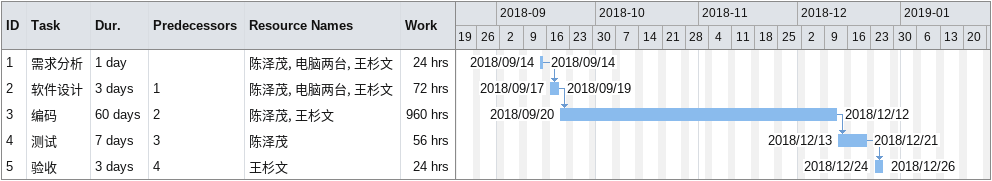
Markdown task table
| ID | Task | Duration | Start | Finish | Predecessors | Resources | Work (h) |
|---|---|---|---|---|---|---|---|
| 1 | 需求分析 | 1d | 2018-09-14 | 2018-09-14 |  | 陈泽茂, 电脑两台, 王杉文 | 24 |
| 2 | 软件设计 | 3d | 2018-09-17 | 2018-09-19 | 1 | 陈泽茂, 电脑两台, 王杉文 | 72 |
| 3 | 编码 | 60d | 2018-09-20 | 2018-12-12 | 2 | 陈泽茂, 王杉文 | 960 |
| 4 | 测试 | 7d | 2018-12-13 | 2018-12-21 | 3 | 陈泽茂 | 56 |
| 5 | 验收 | 3d | 2018-12-24 | 2018-12-26 | 4 | 王杉文 | 24 |
